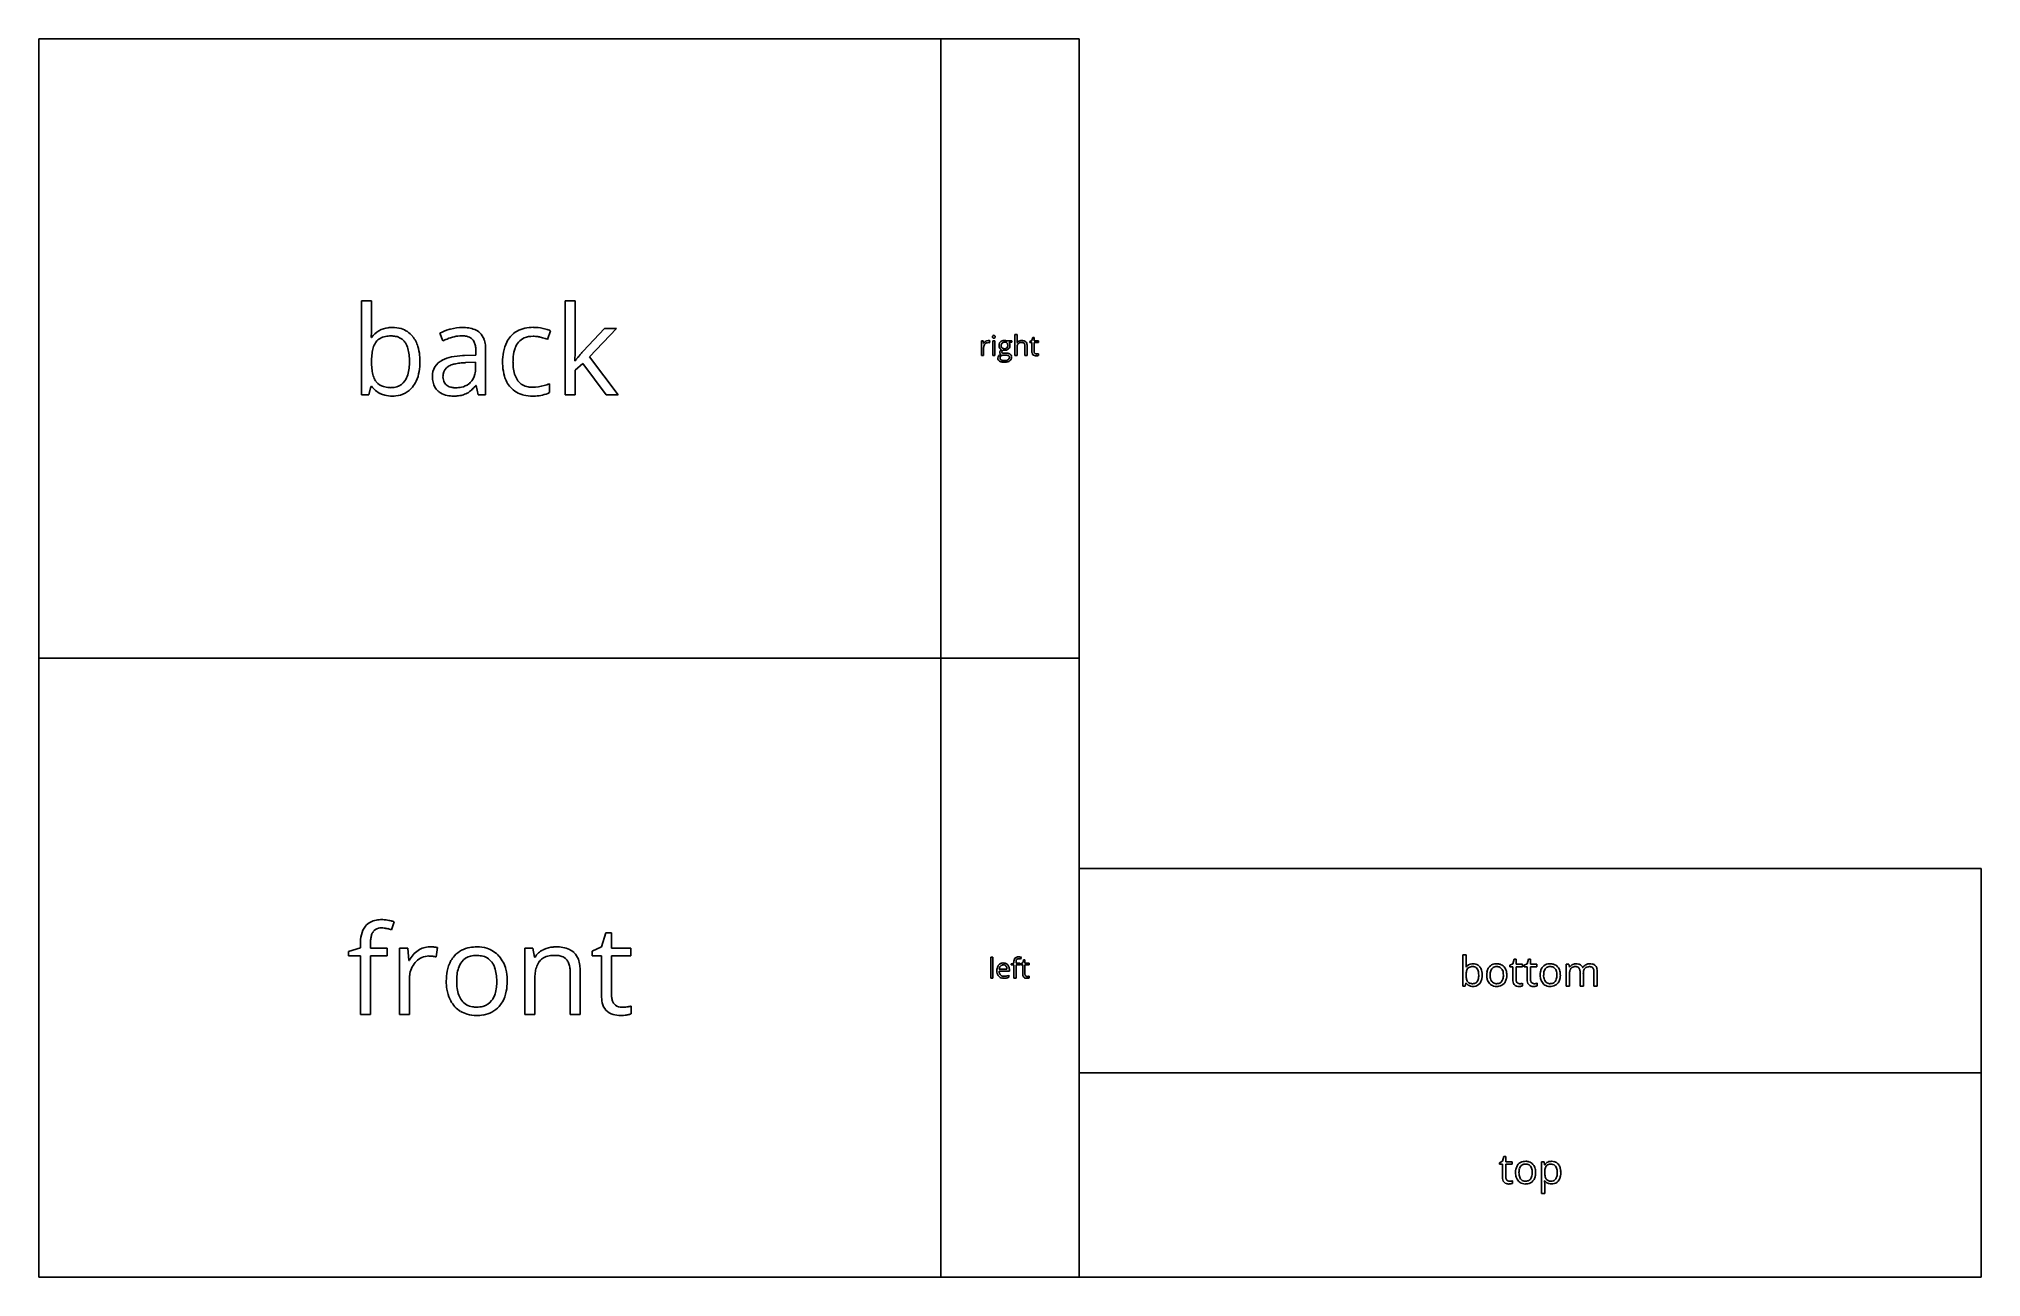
# Model space of a CAD drawing. Header units: millimetres. Extents: x 0 to 352, y 0 to 224.
import ezdxf

# ---------------------------------------------------------------- set-up
doc = ezdxf.new("R2010")
doc.units = ezdxf.units.MM

msp = doc.modelspace()

# ---------------------------------------------------------------- linework, layer by layer
at = {"layer": 'back_labelLayer'}
for p, q in [((58.44, 159.8), (58.44, 176.84)), ((58.44, 176.84), (60.26, 176.84)), ((60.26, 176.84), (60.26, 172.7)), ((95.34, 159.8), (95.34, 176.84)), ((95.34, 176.84), (97.13, 176.84)), ((97.13, 176.84), (97.13, 167.8)), ((60.17, 170.2), (60.26, 170.2)), ((73.19, 169.58), (72.63, 170.97)), ((92.66, 171.4), (92.1, 169.85)), ((98.57, 167.7), (102.44, 171.8)), ((104.6, 171.8), (99.74, 166.69)), ((102.44, 171.8), (104.6, 171.8)), ((77.1, 166.93), (79.14, 166.99)), ((79.09, 165.7), (77.28, 165.63)), ((79.09, 164.62), (79.09, 165.7)), ((79.14, 166.99), (79.14, 167.74)), ((80.91, 167.99), (80.91, 159.8)), ((97.04, 165.94), (97.13, 165.94)), ((98.5, 165.47), (97.13, 164.29)), ((102.74, 159.8), (98.5, 165.47)), ((99.74, 166.69), (104.94, 159.8)), ((92.49, 161.81), (92.49, 160.2)), ((97.13, 164.29), (97.13, 159.8)), ((59.74, 159.8), (58.44, 159.8)), ((60.13, 161.34), (59.74, 159.8)), ((60.26, 161.34), (60.13, 161.34)), ((79.2, 161.51), (79.12, 161.51)), ((79.57, 159.8), (79.2, 161.51)), ((80.91, 159.8), (79.57, 159.8)), ((97.13, 159.8), (95.34, 159.8)), ((104.94, 159.8), (102.74, 159.8))]:
    msp.add_line(p, q, dxfattribs=at)
for centre, radius, start, end in [((22.36, 172.67), 37.9, 358.1123, 0.0484), ((37.51, 172), 22.73, 355.4716, 355.6526), ((32.91, 172.31), 27.35, 355.7239, 358.1259), ((63.65, 167.84), 4.13, 95.1835, 145.1109), ((63.58, 167.55), 3.11, 143.3382, 161.256), ((63, 167.93), 2.42, 120.1403, 142.4249), ((63.35, 167.28), 3.16, 100.4469, 119.6701), ((63.72, 165.37), 5.11, 89.5731, 100.7324), ((64.01, 165.79), 6.21, 89.8743, 96.8145), ((63.79, 166.27), 4.2, 78.6781, 90.375), ((64.08, 166.44), 5.56, 74.2393, 90.5624), ((64.15, 167.79), 2.65, 35.5408, 79.8011), ((64.45, 167.79), 4.16, 38.5631, 74.067), ((63.85, 167.57), 3.02, 32.7036, 35.5241), ((63.04, 167.11), 3.95, 15.7779, 32.0151), ((63.5, 167.06), 5.36, 16.4709, 38.4075), ((76.61, 163.59), 8.38, 106.3569, 118.335), ((78.52, 158.63), 12.17, 112.2122, 115.9641), ((77.33, 161.65), 8.94, 103.6226, 112.432), ((76.97, 162.49), 9.54, 104.5162, 106.549), ((76.71, 163.58), 8.42, 90.0714, 104.6521), ((76.63, 164.58), 5.92, 90.4485, 103.7666), ((76.6, 166.01), 4.49, 83.6507, 90.1753), ((76.74, 164.32), 7.68, 81.568, 90.3249), ((76.79, 167.52), 2.97, 70.5716, 83.9929), ((77.18, 168.57), 1.85, 42.7296, 71.038), ((77.18, 167.21), 4.75, 68.2273, 81.7494), ((77.01, 168.48), 2.03, 20.4094, 41.4479), ((75.89, 168.05), 3.23, 7.8273, 20.6042), ((77.8, 168.75), 3.09, 47.8683, 68.2934), ((77.9, 168.95), 2.88, 19.2331, 46.6741), ((76.23, 168.33), 4.66, 6.3379, 19.6815), ((73.76, 168.02), 7.15, 359.8027, 6.6583), ((90.53, 166.43), 6.48, 153.0875, 170.1051), ((89.2, 167.07), 5.01, 138.655, 152.6854), ((88.96, 167.25), 4.71, 101.4913, 138.3134), ((89.15, 167.33), 3.05, 114.4266, 161.6633), ((89.44, 166.38), 4.03, 88.7194, 112.5668), ((89.52, 164.89), 7.14, 89.5892, 102.1788), ((89.53, 166.38), 4.03, 87.6749, 89.9749), ((89.57, 163.82), 8.2, 77.7702, 89.9475), ((89.47, 165.2), 5.21, 81.691, 87.5079), ((89.14, 162.93), 7.51, 77.2999, 81.7345), ((88.69, 160.82), 9.66, 74.7802, 77.4498), ((89.12, 162.34), 8.09, 68.3294, 74.8831), ((89.41, 162.96), 9.07, 74.6797, 77.9579), ((90.25, 166), 5.92, 70.0945, 74.7387), ((91.05, 168.19), 3.59, 63.5034, 70.1862), ((91.42, 168.97), 2.72, 62.9288, 63.1877), ((74.26, 165.82), 14.01, 177.6177, 180.0425), ((72.28, 165.76), 12.02, 179.7763, 185.7075), ((70.05, 166.04), 9.79, 171.0668, 177.8457), ((66, 166.69), 5.69, 160.8927, 171.2334), ((60.43, 166.34), 6.67, 6.1649, 16.0396), ((56.38, 165.88), 10.74, 359.7681, 6.3095), ((56.71, 165.79), 10.42, 353.4935, 0.2205), ((60.78, 166.2), 8.21, 5.1338, 16.7973), ((58.35, 165.75), 10.66, 350.6563, 0.338), ((57.34, 165.84), 11.67, 359.8779, 5.4094), ((74.43, 163.25), 3.15, 115.4905, 182.3568), ((76, 160.36), 6.43, 101.3568, 117.0799), ((76.29, 160.97), 4.54, 102.7996, 113.2433), ((77.27, 154.45), 12.48, 92.4696, 101.7065), ((77.11, 157.49), 8.1, 96.3546, 102.9953), ((77.71, 152.28), 13.35, 91.8565, 96.4478), ((77.63, 149.18), 17.76, 91.7165, 92.9096), ((73.92, 167.77), 5.22, 359.6933, 8.0036), ((94.02, 165.79), 10.03, 169.8978, 180.3689), ((94.98, 165.71), 10.99, 179.9389, 183.9815), ((95.92, 165.77), 10.05, 174.531, 180.1549), ((94.68, 165.7), 8.8, 179.7041, 188.0744), ((92, 166.21), 6.1, 160.1418, 175.1368), ((22.08, 171.16), 75.15, 356.0204, 356.0551), ((38.04, 170.08), 59.15, 356.0329, 356.6443), ((61.49, 168.71), 35.66, 356.6325, 357.491), ((75.6, 168.09), 21.54, 357.5041, 358.3308), ((85.02, 167.83), 12.11, 358.2739, 359.8928), ((105.92, 159.73), 10.76, 142.3234, 144.7075), ((111.65, 155.31), 18, 140.4331, 142.3366), ((119.11, 149.16), 27.67, 139.2799, 140.4703), ((127.75, 141.73), 39.06, 138.3417, 139.2878), ((67.54, 165.28), 7.26, 185.5925, 194.2051), ((64.5, 164.49), 4.12, 193.943, 208.0218), ((63.28, 163.86), 2.74, 208.5536, 217.5605), ((63.18, 163.82), 2.64, 218.1691, 253.8047), ((64.11, 163.75), 2.61, 286.0163, 326.8497), ((62.82, 164.61), 4.17, 326.7105, 343.6662), ((60.38, 165.36), 6.72, 343.4171, 353.6369), ((63.7, 164.41), 5.11, 321.3162, 335.5436), ((62.07, 165.12), 6.89, 335.8306, 350.8255), ((75.86, 163.08), 4.57, 179.5457, 192.6949), ((74.32, 162.7), 2.99, 192.0828, 227.4521), ((76.06, 163.11), 2.87, 171.2122, 180.2058), ((75.79, 163.07), 2.6, 179.5266, 192.7787), ((75.15, 163.29), 1.94, 120.9734, 172.418), ((74.91, 162.86), 1.69, 192.3265, 222.058), ((75.62, 162.58), 2.79, 113.5886, 121.6805), ((76.02, 164.2), 3.04, 306.9881, 313.856), ((76, 164.19), 3.04, 314.1892, 347.427), ((74.48, 164.58), 4.62, 346.9178, 0.2825), ((73.31, 164.62), 5.78, 359.8173, 359.9995), ((92.02, 165.45), 8.02, 183.5914, 196.354), ((89.38, 164.64), 5.26, 196.0167, 221.1349), ((91.51, 165.24), 5.6, 187.9315, 200.3885), ((89.79, 164.6), 3.77, 200.4183, 216.6393), ((89.07, 164.09), 2.89, 216.9695, 261.3103), ((88.91, 170.5), 9.4, 286.0461, 292.3654), ((63.53, 163.69), 4.03, 215.585, 245.8362), ((63.84, 164.4), 4.8, 245.9802, 255.5456), ((63.66, 165.33), 4.22, 253.1382, 266.8483), ((64, 165.09), 5.51, 255.7755, 270.3186), ((63.8, 166.95), 5.85, 266.3776, 270.0511), ((63.85, 164.73), 3.62, 269.3869, 285.8631), ((64.03, 165.75), 6.17, 269.9226, 275.5482), ((64.33, 163.9), 4.3, 274.064, 321.4081), ((74.4, 162.82), 3.13, 227.769, 237.805), ((74.67, 163.31), 3.69, 238.3273, 258.9184), ((74.85, 162.82), 1.62, 222.5805, 229.2547), ((75.07, 163.11), 1.98, 229.7837, 254.2724), ((75.06, 165.16), 5.58, 258.672, 270.4047), ((75.36, 164.09), 3, 253.9397, 266.4534), ((75.1, 167.76), 8.18, 269.9539, 273.1491), ((75.45, 165.17), 4.09, 266.0783, 270.0591), ((75.5, 166.09), 5.01, 269.5792, 282.0414), ((75.24, 165.76), 6.18, 272.9335, 281.4139), ((75.64, 163.82), 4.19, 281.298, 293.7314), ((75.86, 164.47), 3.35, 281.7121, 306.4594), ((75.94, 163.03), 3.35, 294.3933, 304.7371), ((75.05, 164.3), 4.9, 304.8485, 314.8531), ((73.2, 166.18), 7.54, 314.7445, 321.7072), ((88.85, 164.26), 4.61, 221.7976, 256.8021), ((89.4, 166.37), 6.79, 256.4244, 270.489), ((89.39, 165.57), 4.4, 260.1359, 270.2692), ((89.38, 168.78), 7.61, 270.2658, 286.2891), ((89.46, 169.55), 9.97, 269.9655, 272.8643), ((89.61, 167.21), 7.63, 272.598, 282.1878), ((90.14, 164.81), 5.17, 282.0344, 296.9455)]:
    msp.add_arc(centre, radius, start, end, dxfattribs=at)
at = {"layer": 'back_outsideCutPath'}
msp.add_line((0, 224.28), (188.38, 224.28), dxfattribs=at)
at = {"layer": 'bottom_labelLayer'}
for p, q in [((257.9, 52.73), (257.9, 58.35)), ((257.9, 58.35), (258.5, 58.35)), ((258.5, 58.35), (258.5, 56.98)), ((266.38, 56.51), (266.94, 56.76)), ((266.38, 56.22), (266.38, 56.51)), ((266.94, 56.76), (267.2, 57.6)), ((267.2, 57.6), (267.54, 57.6)), ((267.54, 57.6), (267.54, 56.69)), ((267.54, 56.69), (268.69, 56.69)), ((268.69, 56.69), (268.69, 56.22)), ((268.99, 56.51), (269.56, 56.76)), ((268.99, 56.22), (268.99, 56.51)), ((269.56, 56.76), (269.81, 57.6)), ((269.81, 57.6), (270.16, 57.6)), ((270.16, 57.6), (270.16, 56.69)), ((270.16, 56.69), (271.31, 56.69)), ((271.31, 56.69), (271.31, 56.22)), ((276.6, 52.73), (276.6, 56.69)), ((276.6, 56.69), (277.08, 56.69)), ((277.08, 56.69), (277.18, 56.14)), ((258.45, 53.23), (258.33, 52.73)), ((258.5, 53.23), (258.45, 53.23)), ((258.47, 56.16), (258.5, 56.16)), ((266.94, 56.22), (266.38, 56.22)), ((266.94, 53.86), (266.94, 56.22)), ((268.69, 56.22), (267.54, 56.22)), ((267.54, 56.22), (267.54, 53.89)), ((268.72, 53.22), (268.72, 52.76)), ((269.56, 56.22), (268.99, 56.22)), ((269.56, 53.86), (269.56, 56.22)), ((271.31, 56.22), (270.16, 56.22)), ((270.16, 56.22), (270.16, 53.89)), ((271.33, 53.22), (271.33, 52.76)), ((277.18, 56.14), (277.21, 56.14)), ((277.2, 54.8), (277.2, 52.73)), ((279.12, 52.73), (279.12, 55.3)), ((279.59, 56.09), (279.62, 56.09)), ((279.72, 54.94), (279.72, 52.73)), ((281.64, 52.73), (281.64, 55.3)), ((282.24, 55.31), (282.24, 52.73)), ((258.33, 52.73), (257.9, 52.73)), ((277.2, 52.73), (276.6, 52.73)), ((279.72, 52.73), (279.12, 52.73)), ((282.24, 52.73), (281.64, 52.73))]:
    msp.add_line(p, q, dxfattribs=at)
for centre, radius, start, end in [((249.47, 56.85), 9.02, 355.7239, 358.1259), ((245.99, 56.97), 12.51, 358.1123, 0.0485), ((259.62, 55.38), 1.36, 95.1835, 145.1109), ((259.74, 54.7), 2.05, 89.8743, 96.8145), ((259.76, 54.92), 1.83, 74.2394, 90.5624), ((259.88, 55.36), 1.37, 38.5631, 74.067), ((263.87, 55.16), 1.59, 99.1759, 137.9833), ((264.03, 54.43), 2.33, 89.7326, 100.076), ((264.06, 54.74), 2.02, 73.5223, 90.5692), ((264.18, 55.17), 1.57, 41.1446, 73.2134), ((273.57, 55.16), 1.59, 99.1759, 137.9833), ((273.72, 54.43), 2.33, 89.7326, 100.076), ((273.75, 54.74), 2.02, 73.5223, 90.5692), ((273.87, 55.17), 1.57, 41.1446, 73.2134), ((278.23, 55.55), 1.18, 117.1209, 149.5424), ((278.35, 55.33), 1.42, 93.8343, 117.5072), ((278.38, 55.04), 1.72, 89.9662, 94.283), ((278.4, 54.79), 1.96, 77.5572, 90.5513), ((278.58, 55.58), 1.16, 52.7027, 78.0054), ((278.65, 55.7), 1.02, 22.2098, 51.4971), ((280.71, 55.46), 1.25, 119.4042, 150.1829), ((280.85, 55.25), 1.5, 118.2584, 120.063), ((280.85, 55.24), 1.52, 95.8635, 117.9693), ((280.9, 54.86), 1.89, 89.9196, 96.2618), ((280.92, 54.67), 2.08, 79.9361, 90.3803), ((281.06, 55.43), 1.32, 62.9723, 80.1665), ((281.2, 55.72), 0.988, 44.229, 62.6229), ((281.16, 55.7), 1.03, 19.5612, 43.3161), ((251, 56.75), 7.49, 355.4718, 355.653), ((261.73, 54.78), 3.23, 171.0667, 177.8457), ((263.12, 54.71), 4.62, 177.6177, 180.0425), ((262.46, 54.69), 3.97, 179.7763, 185.7075), ((259.58, 54.01), 1.33, 215.585, 245.8362), ((260.9, 54.53), 2.39, 185.5925, 194.205), ((260.39, 55), 1.88, 160.8927, 171.2334), ((259.9, 54.27), 1.36, 193.943, 208.0219), ((259.59, 55.28), 1.03, 143.3382, 161.256), ((259.49, 54.07), 0.905, 208.5537, 217.5604), ((259.4, 55.41), 0.798, 120.1403, 142.4249), ((259.46, 54.05), 0.87, 218.169, 253.8047), ((259.52, 55.19), 1.04, 100.4469, 119.6701), ((259.68, 54.24), 1.58, 245.9802, 255.5455), ((259.62, 54.55), 1.39, 253.1382, 266.8483), ((259.64, 54.56), 1.69, 89.5731, 100.7324), ((259.67, 55.08), 1.93, 266.3775, 270.051), ((259.66, 54.86), 1.39, 78.6782, 90.375), ((259.68, 54.35), 1.2, 269.3869, 285.8631), ((259.78, 55.36), 0.875, 35.5408, 79.8011), ((259.84, 54.08), 1.42, 274.064, 321.4081), ((259.77, 54.03), 0.863, 286.0163, 326.8498), ((259.68, 55.29), 0.995, 32.7039, 35.5239), ((259.34, 54.31), 1.38, 326.7105, 343.6662), ((259.41, 55.14), 1.3, 15.778, 32.0151), ((258.54, 54.56), 2.22, 343.4172, 353.6369), ((258.55, 54.88), 2.2, 6.1648, 16.0397), ((257.22, 54.73), 3.54, 359.7681, 6.3096), ((257.33, 54.7), 3.44, 353.4935, 0.2205), ((259.57, 55.12), 1.77, 16.4709, 38.4075), ((259.63, 54.25), 1.69, 321.3162, 335.5436), ((259.09, 54.48), 2.27, 335.8306, 350.8255), ((258.67, 54.84), 2.71, 5.1339, 16.7973), ((257.87, 54.69), 3.52, 350.6563, 0.338), ((257.53, 54.72), 3.85, 359.8779, 5.4094), ((265.33, 54.73), 3.11, 169.2443, 180.3881), ((265.21, 54.7), 3, 179.7745, 189.0933), ((264.44, 54.57), 2.22, 188.9102, 205.3172), ((264.27, 54.94), 2.04, 150.7112, 169.4695), ((264.21, 54.47), 1.97, 205.6559, 208.4463), ((263.92, 54.29), 1.62, 207.7947, 238.6758), ((263.93, 55.11), 1.66, 138.176, 150.2287), ((266, 54.72), 3.17, 173.0086, 180.2464), ((265.87, 54.69), 3.04, 179.706, 187.916), ((264.86, 54.87), 2.01, 162.0653, 173.1675), ((264.76, 54.53), 1.91, 187.7639, 200.0977), ((264.12, 55.11), 1.24, 142.9026, 162.375), ((264.14, 54.31), 1.26, 200.0846, 216.9132), ((263.94, 54.33), 1.67, 238.8115, 253.2429), ((263.89, 55.28), 0.955, 103.4685, 142.3119), ((263.92, 54.15), 0.983, 217.3009, 261.7099), ((264.01, 54.82), 1.43, 89.4806, 103.8805), ((264.02, 54.64), 1.49, 260.5033, 270.2477), ((264.03, 54.74), 1.51, 79.3453, 90.3175), ((264.04, 54.55), 1.39, 269.4482, 284.7256), ((264.14, 55.25), 0.987, 37.9578, 80.4006), ((264.15, 54.14), 0.97, 284.5662, 322.6334), ((264.17, 54.27), 1.6, 278.8959, 317.9979), ((263.94, 55.11), 1.23, 20.0257, 37.4351), ((263.89, 54.33), 1.29, 323.0089, 342.639), ((263.33, 54.88), 1.89, 7.744, 20.069), ((263.16, 54.57), 2.06, 342.3616, 353.7538), ((262.24, 54.72), 2.99, 359.7076, 7.8973), ((262.07, 54.7), 3.16, 353.5363, 0.2014), ((263.95, 54.98), 1.87, 13.5014, 41.0703), ((264.12, 54.31), 1.67, 318.144, 329.7566), ((263.79, 54.48), 2.03, 330.2507, 349.4117), ((263.08, 54.75), 2.77, 1.1277, 13.88), ((262.75, 54.69), 3.1, 349.1762, 0.3862), ((262.33, 54.71), 3.52, 359.9918, 1.542), ((268.83, 53.84), 1.89, 179.3551, 192.8477), ((267.88, 53.59), 0.907, 190.3818, 253.8772), ((268.75, 53.88), 1.21, 179.6417, 189.7506), ((268.33, 53.8), 0.775, 189.5481, 205.7873), ((268.15, 53.72), 0.582, 206.1294, 221.4084), ((268.13, 53.71), 0.557, 221.5949, 262.3505), ((268.18, 53.95), 0.802, 261.3267, 270.1912), ((268.18, 55.12), 1.97, 269.8804, 278.3029), ((268.2, 54.96), 1.81, 278.4146, 279.0087), ((267.98, 56.38), 3.24, 278.959, 280.5104), ((268.19, 55.25), 2.09, 280.4845, 282.6271), ((268.38, 54.43), 1.25, 282.5877, 285.5794), ((268.47, 54.09), 0.902, 285.7249, 286.2566), ((271.44, 53.84), 1.89, 179.3551, 192.8477), ((270.5, 53.59), 0.907, 190.3818, 253.8772), ((271.36, 53.88), 1.21, 179.6417, 189.7506), ((270.94, 53.8), 0.775, 189.5481, 205.7873), ((270.76, 53.72), 0.582, 206.1294, 221.4084), ((270.74, 53.71), 0.557, 221.5949, 262.3505), ((270.79, 53.95), 0.802, 261.3267, 270.1912), ((270.8, 55.12), 1.97, 269.8804, 278.3029), ((270.82, 54.96), 1.81, 278.4146, 279.0087), ((270.59, 56.38), 3.24, 278.959, 280.5104), ((270.81, 55.25), 2.09, 280.4845, 282.6271), ((270.99, 54.43), 1.25, 282.5877, 285.5794), ((271.08, 54.09), 0.902, 285.7249, 286.2566), ((275.02, 54.73), 3.11, 169.2443, 180.3881), ((274.91, 54.7), 3, 179.7745, 189.0933), ((274.14, 54.57), 2.22, 188.9102, 205.3172), ((273.96, 54.94), 2.04, 150.7112, 169.4695), ((273.91, 54.47), 1.97, 205.6559, 208.4463), ((273.61, 54.29), 1.62, 207.7947, 238.6758), ((273.62, 55.11), 1.66, 138.176, 150.2287), ((275.7, 54.72), 3.17, 173.0086, 180.2464), ((275.56, 54.69), 3.04, 179.706, 187.916), ((274.55, 54.87), 2.01, 162.0653, 173.1675), ((274.45, 54.53), 1.91, 187.7639, 200.0977), ((273.82, 55.11), 1.24, 142.9026, 162.375), ((273.84, 54.31), 1.26, 200.0846, 216.9132), ((273.63, 54.33), 1.67, 238.8115, 253.2429), ((273.58, 55.28), 0.955, 103.4685, 142.3119), ((273.61, 54.15), 0.983, 217.3009, 261.7099), ((273.7, 54.82), 1.43, 89.4806, 103.8805), ((273.72, 54.64), 1.49, 260.5033, 270.2477), ((273.72, 54.74), 1.51, 79.3453, 90.3175), ((273.74, 54.55), 1.39, 269.4482, 284.7256), ((273.84, 55.25), 0.987, 37.9578, 80.4006), ((273.85, 54.14), 0.97, 284.5662, 322.6334), ((273.87, 54.27), 1.6, 278.8959, 317.9979), ((273.64, 55.11), 1.23, 20.0257, 37.4351), ((273.59, 54.33), 1.29, 323.0089, 342.639), ((273.03, 54.88), 1.89, 7.744, 20.069), ((272.85, 54.57), 2.06, 342.3616, 353.7538), ((271.93, 54.72), 2.99, 359.7076, 7.8973), ((271.76, 54.7), 3.16, 353.5363, 0.2014), ((273.65, 54.98), 1.87, 13.5014, 41.0703), ((273.81, 54.31), 1.67, 318.144, 329.7566), ((273.49, 54.48), 2.03, 330.2507, 349.4117), ((272.77, 54.75), 2.77, 1.1277, 13.88), ((272.45, 54.69), 3.1, 349.1762, 0.3862), ((272.02, 54.71), 3.52, 359.9918, 1.542), ((280.21, 54.86), 3.01, 171.3042, 178.3502), ((281.37, 54.8), 4.18, 178.0976, 180.0252), ((279, 55.05), 1.78, 161.0234, 171.4469), ((278.26, 55.31), 1.01, 143.077, 161.3914), ((278.08, 55.43), 0.786, 123.7021, 142.3022), ((278.16, 55.29), 0.942, 101.1546, 123.0656), ((278.27, 54.76), 1.49, 89.5574, 101.4832), ((278.28, 54.84), 1.4, 85.5239, 90.0794), ((278.32, 55.25), 0.995, 72.3601, 85.9562), ((278.44, 55.6), 0.629, 41.061, 72.8994), ((278.36, 55.55), 0.725, 20.7071, 40.0218), ((278, 55.41), 1.11, 7.9865, 20.7949), ((277.35, 55.31), 1.77, 359.6948, 8.1472), ((282.35, 54.95), 2.64, 172.3776, 180.1829), ((283.1, 54.94), 3.38, 179.8957, 180.0001), ((281.35, 55.09), 1.63, 160.8732, 172.5273), ((280.75, 55.3), 0.991, 140.9765, 161.17), ((280.6, 55.42), 0.794, 122.3597, 140.2884), ((280.68, 55.26), 0.975, 101.0032, 121.784), ((280.8, 54.7), 1.54, 89.5621, 101.2962), ((280.81, 54.86), 1.39, 85.8144, 90.0684), ((280.85, 55.25), 0.995, 72.6395, 86.2569), ((280.96, 55.6), 0.631, 41.0408, 73.1793), ((280.89, 55.55), 0.725, 20.7071, 40.0218), ((280.53, 55.41), 1.11, 7.9865, 20.7949), ((279.87, 55.31), 1.77, 359.6948, 8.1472), ((280.53, 55.47), 1.7, 7.5041, 19.9646), ((279.49, 55.32), 2.75, 359.7107, 7.6907), ((259.73, 54.47), 1.82, 255.7756, 270.3185), ((259.74, 54.69), 2.03, 269.9226, 275.5482), ((264, 54.58), 1.93, 253.5437, 270.4182), ((264.02, 54.98), 2.33, 269.7503, 279.8033), ((268.07, 54.22), 1.57, 253.7848, 270.8853), ((268.09, 54.19), 1.54, 270.0026, 270.7609), ((268.08, 54.52), 1.87, 270.8933, 275.5484), ((268.02, 55.25), 2.6, 275.5261, 279.294), ((268.08, 54.9), 2.25, 279.1869, 280.1137), ((268.18, 54.35), 1.69, 280.0069, 283.3736), ((268.33, 53.73), 1.04, 283.3071, 288.1197), ((268.47, 53.29), 0.59, 287.9888, 295.3048), ((270.68, 54.22), 1.57, 253.7848, 270.8853), ((270.71, 54.19), 1.54, 270.0026, 270.7609), ((270.7, 54.52), 1.87, 270.8933, 275.5484), ((270.63, 55.25), 2.6, 275.5261, 279.294), ((270.69, 54.9), 2.25, 279.1869, 280.1137), ((270.79, 54.35), 1.69, 280.0069, 283.3736), ((270.94, 53.73), 1.04, 283.3071, 288.1197), ((271.08, 53.29), 0.59, 287.9888, 295.3048), ((273.69, 54.58), 1.93, 253.5437, 270.4182), ((273.72, 54.98), 2.33, 269.7503, 279.8033)]:
    msp.add_arc(centre, radius, start, end, dxfattribs=at)
at = {"layer": 'bottom_outsideCutPath'}
msp.add_line((351.76, 74), (188.38, 74), dxfattribs=at)
at = {"layer": 'front_labelLayer'}
for p, q in [((64.34, 64.38), (63.87, 62.92)), ((58.24, 59.67), (58.24, 60.34)), ((60.06, 60.38), (60.06, 59.6)), ((100.18, 59.07), (101.9, 59.82)), ((101.9, 59.82), (102.67, 62.38)), ((102.67, 62.38), (103.72, 62.38)), ((103.72, 62.38), (103.72, 59.6)), ((56.09, 59.01), (58.24, 59.67)), ((56.09, 58.19), (56.09, 59.01)), ((58.24, 58.19), (56.09, 58.19)), ((58.24, 47.6), (58.24, 58.19)), ((60.06, 59.6), (63.11, 59.6)), ((63.11, 58.19), (60.06, 58.19)), ((60.06, 58.19), (60.06, 47.6)), ((63.11, 59.6), (63.11, 58.19)), ((65.3, 47.6), (65.3, 59.6)), ((65.3, 59.6), (66.8, 59.6)), ((66.8, 59.6), (67.01, 57.38)), ((67.01, 57.38), (67.1, 57.38)), ((72.21, 59.69), (71.96, 58)), ((88, 47.6), (88, 59.6)), ((88, 59.6), (89.48, 59.6)), ((89.48, 59.6), (89.78, 57.96)), ((89.78, 57.96), (89.87, 57.96)), ((100.18, 58.19), (100.18, 59.07)), ((101.9, 58.19), (100.18, 58.19)), ((101.9, 51.05), (101.9, 58.19)), ((103.72, 59.6), (107.2, 59.6)), ((107.2, 58.19), (103.72, 58.19)), ((103.72, 58.19), (103.72, 51.13)), ((107.2, 59.6), (107.2, 58.19)), ((67.12, 54.04), (67.12, 47.6)), ((89.82, 53.9), (89.82, 47.6)), ((96.22, 47.6), (96.22, 55.36)), ((98.03, 55.43), (98.03, 47.6)), ((60.06, 47.6), (58.24, 47.6)), ((67.12, 47.6), (65.3, 47.6)), ((89.82, 47.6), (88, 47.6)), ((98.03, 47.6), (96.22, 47.6)), ((107.29, 49.1), (107.29, 47.71))]:
    msp.add_line(p, q, dxfattribs=at)
for centre, radius, start, end in [((62.14, 61.23), 3.81, 141.7434, 168.2322), ((61.58, 61.52), 3.19, 98.2551, 139.6203), ((62.07, 59.23), 5.53, 89.6697, 99.9314), ((62.07, 58.91), 5.85, 81.5641, 89.7018), ((61.66, 56.03), 8.75, 75.974, 81.6565), ((60.96, 53.11), 11.77, 73.2964, 76.0946), ((65.61, 60.42), 7.37, 167.5776, 180.6587), ((66.29, 60.48), 6.23, 171.6528, 178.4384), ((68.64, 60.38), 8.58, 178.1973, 180.0232), ((63.8, 60.86), 3.71, 161.8438, 171.7847), ((62.27, 61.37), 2.1, 145.0689, 162.1802), ((61.83, 61.66), 1.57, 102.7677, 144.338), ((62.05, 60.81), 2.45, 89.4859, 103.4197), ((62.06, 59.35), 3.91, 83.0761, 89.7927), ((61.82, 57.43), 5.84, 76.5184, 83.0217), ((61.13, 54.53), 8.83, 71.9613, 76.5918), ((70.76, 56.2), 3.62, 89.6797, 124.4406), ((70.8, 51.48), 8.35, 84.9923, 90.1281), ((79.3, 52.76), 7.06, 89.7326, 100.076), ((79.39, 53.71), 6.11, 73.5223, 90.5692), ((93.55, 54.89), 4.92, 94.3227, 115.5454), ((93.67, 53.87), 5.95, 89.9579, 94.7109), ((93.72, 52.64), 7.18, 80.5585, 90.3538), ((72.45, 54.37), 6.14, 139.4139, 150.6033), ((71.29, 54.26), 4.15, 138.9576, 174.5422), ((71.35, 55.31), 4.69, 124.2321, 139.4161), ((71.4, 54.15), 4.31, 135.6209, 138.8377), ((70.63, 55.02), 3.15, 89.6335, 137.0881), ((70.64, 53.9), 4.26, 87.3437, 89.966), ((70.57, 52.59), 5.58, 81.5884, 87.1917), ((70.22, 50.18), 8.01, 77.4454, 81.636), ((71, 53.72), 6.09, 78.4892, 85.0266), ((80.02, 54.31), 6.17, 150.7111, 169.4695), ((79, 54.83), 5.02, 138.176, 150.2287), ((78.83, 54.97), 4.81, 99.1759, 137.9833), ((79.58, 54.84), 3.76, 142.9026, 162.375), ((78.87, 55.34), 2.9, 103.4685, 142.3119), ((79.24, 53.95), 4.33, 89.4806, 103.8805), ((79.3, 53.69), 4.58, 79.3454, 90.3175), ((79.65, 55.25), 2.99, 37.9578, 80.4006), ((79.75, 55.01), 4.76, 41.1446, 73.2134), ((79.04, 54.81), 3.74, 20.0257, 37.4351), ((79.07, 54.43), 5.66, 13.5014, 41.0703), ((92.97, 55.99), 3.68, 116.9443, 147.6526), ((95.04, 54.58), 5.17, 159.9534, 171.3801), ((92.98, 55.35), 2.97, 140.1519, 160.3146), ((92.64, 55.58), 2.56, 118.5439, 139.1927), ((93.36, 55.35), 4.43, 115.8071, 117.6068), ((93.03, 54.82), 3.43, 100.1176, 118.1603), ((93.42, 52.78), 5.5, 89.5933, 100.3718), ((93.47, 53.46), 4.82, 84.0198, 90.1511), ((93.65, 55.01), 3.26, 71.0828, 84.3691), ((94.06, 56.15), 2.05, 43.3791, 71.5386), ((94.17, 55.24), 4.54, 65.1094, 80.7638), ((93.95, 56.1), 2.16, 22.7024, 42.342), ((92.98, 55.7), 3.21, 8.4931, 22.658), ((94.69, 56.4), 3.27, 46.5584, 64.8782), ((94.74, 56.52), 3.15, 19.3849, 45.5997), ((92.91, 55.84), 5.1, 6.9634, 19.8363), ((90.1, 55.46), 7.93, 359.7632, 7.2116), ((72.64, 54.05), 5.52, 173.6908, 180.0883), ((83.23, 53.68), 9.44, 169.2443, 180.3881), ((82.88, 53.58), 9.09, 179.7745, 189.0933), ((85.28, 53.65), 9.61, 173.0086, 180.2464), ((84.88, 53.56), 9.21, 179.706, 187.9161), ((81.81, 54.1), 6.11, 162.0653, 173.1675), ((77.18, 54.13), 5.71, 7.744, 20.069), ((73.86, 53.66), 9.07, 359.7076, 7.8973), ((73.36, 53.58), 9.58, 353.5363, 0.2014), ((76.42, 53.74), 8.39, 1.1277, 13.88), ((75.43, 53.55), 9.39, 349.1762, 0.3863), ((74.15, 53.61), 10.67, 359.9919, 1.542), ((101.47, 53.9), 11.65, 178.081, 180.0236), ((98.41, 54.04), 8.59, 171.1766, 178.3218), ((91.08, 55.39), 5.14, 359.6714, 8.6877), ((80.55, 53.18), 6.73, 188.9102, 205.3171), ((79.85, 52.89), 5.98, 205.6561, 208.4461), ((78.95, 52.34), 4.92, 207.7947, 238.6758), ((81.5, 53.08), 5.79, 187.7639, 200.0977), ((79.64, 52.4), 3.81, 200.0846, 216.9131), ((78.96, 51.91), 2.98, 217.301, 261.7099), ((79.67, 51.89), 2.94, 284.5662, 322.6334), ((78.89, 52.45), 3.9, 323.0089, 342.639), ((76.66, 53.18), 6.25, 342.3616, 353.7538), ((79.56, 52.41), 5.07, 318.144, 329.7566), ((78.59, 52.92), 6.17, 330.2507, 349.4117), ((107.61, 50.98), 5.71, 179.3551, 192.8478), ((104.75, 50.21), 2.75, 190.3818, 253.8772), ((107.38, 51.1), 3.66, 179.6417, 189.7506), ((106.09, 50.87), 2.35, 189.5479, 205.7874), ((105.56, 50.63), 1.76, 206.1294, 221.4084), ((105.5, 50.58), 1.69, 221.5949, 262.3505), ((79.02, 52.47), 5.06, 238.8116, 253.2428), ((79.21, 53.22), 5.84, 253.5437, 270.4183), ((79.28, 53.42), 4.51, 260.5033, 270.2477), ((79.28, 54.44), 7.06, 269.7503, 279.8033), ((79.34, 53.13), 4.22, 269.4482, 284.7256), ((79.74, 52.27), 4.85, 278.8959, 317.9979), ((105.31, 52.13), 4.75, 253.7848, 270.8853), ((105.64, 51.31), 2.43, 261.3266, 270.1913), ((105.38, 52.04), 4.66, 270.0031, 270.7604), ((105.36, 53.05), 5.67, 270.8932, 275.5484), ((105.66, 54.85), 5.97, 269.8804, 278.3028), ((105.15, 55.25), 7.88, 275.526, 279.2939), ((105.33, 54.19), 6.8, 279.1864, 280.1142), ((105.71, 54.39), 5.5, 278.4156, 279.0081), ((105.64, 52.53), 5.12, 280.007, 283.3735), ((105.05, 58.67), 9.83, 278.9589, 280.5104), ((106.09, 50.63), 3.16, 283.3069, 288.1198), ((105.68, 55.24), 6.35, 280.4848, 282.6268), ((106.24, 52.75), 3.8, 282.5877, 285.5795), ((106.52, 49.33), 1.79, 287.9888, 295.3048), ((106.53, 51.72), 2.73, 285.7236, 286.2569)]:
    msp.add_arc(centre, radius, start, end, dxfattribs=at)
at = {"layer": 'front_outsideCutPath'}
for p, q in [((0, 0), (0, 224.28)), ((163.38, 0), (163.38, 224.28)), ((0, 112.14), (188.38, 112.14)), ((0, 0), (351.76, 0))]:
    msp.add_line(p, q, dxfattribs=at)
at = {"layer": 'left_labelLayer'}
for p, q in [((172.38, 54.18), (172.38, 57.98)), ((172.38, 57.98), (172.79, 57.98)), ((172.79, 57.98), (172.79, 54.18)), ((176.09, 56.73), (176.57, 56.87)), ((176.09, 56.54), (176.09, 56.73)), ((176.57, 56.54), (176.09, 56.54)), ((176.57, 56.87), (176.57, 57.02)), ((176.57, 54.18), (176.57, 56.54)), ((176.98, 57.03), (176.98, 56.86)), ((176.98, 56.86), (177.66, 56.86)), ((177.66, 56.54), (176.98, 56.54)), ((176.98, 56.54), (176.98, 54.18)), ((177.66, 56.86), (177.66, 56.54)), ((177.79, 56.74), (178.18, 56.91)), ((177.79, 56.54), (177.79, 56.74)), ((178.18, 56.54), (177.79, 56.54)), ((177.93, 57.92), (177.83, 57.6)), ((178.18, 56.91), (178.35, 57.48)), ((178.18, 54.95), (178.18, 56.54)), ((178.35, 57.48), (178.58, 57.48)), ((178.58, 57.48), (178.58, 56.86)), ((178.58, 56.86), (179.36, 56.86)), ((179.36, 56.54), (178.58, 56.54)), ((178.58, 56.54), (178.58, 54.97)), ((179.36, 56.86), (179.36, 56.54)), ((172.79, 54.18), (172.38, 54.18)), ((175.76, 55.45), (173.92, 55.45)), ((173.93, 55.78), (175.33, 55.78)), ((175.65, 54.67), (175.65, 54.31)), ((175.76, 55.7), (175.76, 55.45)), ((176.98, 54.18), (176.57, 54.18)), ((179.38, 54.52), (179.38, 54.21))]:
    msp.add_line(p, q, dxfattribs=at)
for centre, radius, start, end in [((174.93, 55.65), 1.42, 149.4071, 169.1854), ((174.74, 55.76), 1.2, 140.1056, 148.9067), ((174.62, 55.87), 1.04, 92.4763, 140.5386), ((174.75, 55.82), 0.801, 138.0995, 160.5867), ((174.61, 55.94), 0.617, 106.4658, 137.9176), ((174.66, 55.77), 0.799, 89.4422, 106.2089), ((174.67, 55.47), 1.43, 89.9637, 93.9177), ((174.68, 55.67), 1.23, 74.2126, 90.545), ((174.67, 55.73), 0.833, 79.6468, 90.2911), ((174.73, 56.01), 0.555, 40.0823, 80.6243), ((174.76, 55.96), 0.939, 41.2065, 74.0233), ((174.67, 55.96), 0.627, 23.4821, 39.7072), ((174.62, 55.83), 1.13, 11.5994, 41.1496), ((178.21, 57.04), 1.64, 167.5776, 180.6586), ((177.44, 57.22), 0.85, 141.7433, 168.2322), ((177.32, 57.29), 0.711, 98.2551, 139.6203), ((178.37, 57.05), 1.39, 171.6527, 178.4384), ((178.89, 57.03), 1.91, 178.1972, 180.023), ((177.81, 57.14), 0.828, 161.8438, 171.7847), ((177.47, 57.25), 0.469, 145.0689, 162.1801), ((177.37, 57.32), 0.351, 102.7677, 144.3381), ((177.43, 56.78), 1.23, 89.6697, 99.9314), ((177.42, 57.13), 0.547, 89.4858, 103.4197), ((177.43, 56.7), 1.31, 81.5641, 89.7017), ((177.42, 56.8), 0.872, 83.076, 89.7928), ((177.37, 56.37), 1.3, 76.5183, 83.0217), ((177.34, 56.06), 1.95, 75.9741, 81.6565), ((177.22, 55.73), 1.97, 71.9614, 76.5917), ((177.18, 55.41), 2.62, 73.2963, 76.0947), ((175.63, 55.51), 2.13, 168.9539, 180.3843), ((175.81, 55.5), 2.31, 179.9886, 181.7991), ((175.29, 55.47), 1.79, 181.3574, 194.492), ((174.71, 55.31), 1.19, 194.0877, 223.0538), ((174.65, 55.26), 1.12, 223.5466, 256.1957), ((175.54, 55.48), 1.63, 181.1448, 190.8007), ((175.45, 55.64), 1.53, 172.1544, 174.7614), ((175.1, 55.69), 1.18, 160.3354, 172.5315), ((174.97, 55.37), 1.04, 190.6006, 206.0275), ((174.72, 55.25), 0.761, 206.295, 222.5558), ((174.69, 55.23), 0.736, 223.0645, 258.1401), ((174.76, 55.71), 1.57, 256.0088, 270.4848), ((174.78, 55.6), 1.12, 257.5312, 270.4319), ((174.78, 57.43), 3.3, 269.9668, 271.9932), ((174.78, 56.63), 2.14, 270.1984, 292.209), ((174.81, 56.64), 2.51, 271.9121, 275.9727), ((174.9, 55.84), 1.7, 275.9054, 281.6604), ((174.85, 55.99), 1.86, 281.9937, 287.8851), ((174.44, 55.86), 0.881, 8.7342, 23.2772), ((173.95, 55.78), 1.38, 359.6746, 8.9225), ((174.68, 56.54), 2.43, 287.9022, 293.4862), ((174.68, 56.92), 2.45, 291.8254, 293.1613), ((174.11, 55.71), 1.65, 359.6148, 12.0337), ((179.45, 54.94), 1.27, 179.3551, 192.8477), ((178.81, 54.76), 0.613, 190.3818, 253.8772), ((179.4, 54.96), 0.816, 179.6416, 189.7507), ((179.11, 54.91), 0.523, 189.548, 205.7873), ((178.99, 54.86), 0.393, 206.1294, 221.4083), ((178.94, 55.19), 1.06, 253.7848, 270.8853), ((178.98, 54.85), 0.376, 221.595, 262.3505), ((179.01, 55.01), 0.542, 261.3266, 270.1912), ((178.95, 55.17), 1.04, 270.0023, 270.7604), ((178.95, 55.4), 1.26, 270.8933, 275.5483), ((179.01, 55.8), 1.33, 269.8803, 278.3028), ((178.9, 55.89), 1.76, 275.5259, 279.294), ((178.94, 55.65), 1.51, 279.1863, 280.1149), ((179.03, 55.69), 1.23, 278.416, 279.0089), ((179.01, 55.28), 1.14, 280.0071, 283.3733), ((178.88, 56.65), 2.19, 278.9592, 280.5106), ((179.11, 54.86), 0.705, 283.3069, 288.12), ((179.02, 55.89), 1.42, 280.4852, 282.6264), ((179.14, 55.33), 0.847, 282.5875, 285.5796), ((179.21, 54.57), 0.399, 287.9888, 295.3049), ((179.21, 55.1), 0.61, 285.7254, 286.2567)]:
    msp.add_arc(centre, radius, start, end, dxfattribs=at)
at = {"layer": 'left_outsideCutPath'}
msp.add_line((188.38, 0), (188.38, 224.28), dxfattribs=at)
at = {"layer": 'right_labelLayer'}
for p, q in [((170.71, 166.91), (170.71, 169.59)), ((170.71, 169.59), (171.04, 169.59)), ((171.04, 169.59), (171.09, 169.09)), ((171.09, 169.09), (171.11, 169.09)), ((172.25, 169.61), (172.19, 169.23)), ((172.75, 166.91), (172.75, 169.59)), ((172.75, 169.59), (173.15, 169.59)), ((173.15, 169.59), (173.15, 166.91)), ((175.28, 169.59), (176.2, 169.59)), ((176.2, 169.33), (175.71, 169.27)), ((176.2, 169.59), (176.2, 169.33)), ((176.75, 166.91), (176.75, 170.71)), ((176.75, 170.71), (177.16, 170.71)), ((177.14, 169.22), (177.16, 169.22)), ((177.16, 170.71), (177.16, 169.56)), ((179.47, 169.47), (179.85, 169.64)), ((179.47, 169.27), (179.47, 169.47)), ((179.85, 169.27), (179.47, 169.27)), ((179.85, 169.64), (180.02, 170.21)), ((179.85, 167.68), (179.85, 169.27)), ((180.02, 170.21), (180.26, 170.21)), ((180.26, 170.21), (180.26, 169.59)), ((180.26, 169.59), (181.03, 169.59)), ((181.03, 169.27), (180.26, 169.27)), ((180.26, 169.27), (180.26, 167.7)), ((181.03, 169.59), (181.03, 169.27)), ((171.11, 166.91), (170.71, 166.91)), ((171.11, 168.35), (171.11, 166.91)), ((173.15, 166.91), (172.75, 166.91)), ((175.14, 166.97), (174.65, 166.97)), ((174.79, 167.34), (175.27, 167.34)), ((177.16, 166.91), (176.75, 166.91)), ((177.16, 168.31), (177.16, 166.91)), ((178.58, 166.91), (178.58, 168.64)), ((178.99, 166.91), (178.58, 166.91)), ((178.99, 168.66), (178.99, 166.91)), ((181.05, 167.25), (181.05, 166.94))]:
    msp.add_line(p, q, dxfattribs=at)
for centre, radius, start, end in [((172.3, 168.42), 1.37, 139.414, 150.6032), ((172.04, 168.4), 0.925, 138.9576, 174.5422), ((172.06, 168.63), 1.05, 124.2321, 139.4161), ((172.07, 168.37), 0.961, 135.6207, 138.8379), ((171.89, 168.56), 0.702, 89.6335, 137.0881), ((171.92, 168.83), 0.808, 89.6797, 124.4406), ((171.9, 168.32), 0.951, 87.3435, 89.9657), ((171.93, 167.78), 1.86, 84.9923, 90.1282), ((171.88, 168.02), 1.24, 81.5884, 87.1917), ((171.8, 167.49), 1.79, 77.4453, 81.636), ((171.98, 168.28), 1.36, 78.4892, 85.0265), ((173.16, 170.31), 0.449, 170.8451, 180.3545), ((173.19, 170.31), 0.478, 179.8803, 185.3685), ((173, 170.34), 0.279, 155.9678, 171.0518), ((173.05, 170.3), 0.33, 184.9928, 198.2038), ((172.93, 170.26), 0.209, 197.7936, 224.894), ((172.91, 170.38), 0.19, 133.7878, 155.9171), ((172.94, 170.35), 0.234, 92.6446, 133.4711), ((172.94, 170.27), 0.227, 225.1301, 249.9002), ((172.95, 170.3), 0.257, 250.4999, 270.598), ((172.95, 170.27), 0.309, 89.9687, 93.765), ((172.96, 170.34), 0.239, 46.3708, 90.888), ((172.96, 170.28), 0.236, 269.1788, 314.2808), ((172.98, 170.37), 0.205, 17.7252, 46.4473), ((172.99, 170.25), 0.198, 313.6155, 332.2677), ((172.93, 170.28), 0.264, 332.6321, 350.0705), ((172.87, 170.33), 0.322, 4.9429, 18.19), ((172.73, 170.31), 0.464, 359.8845, 5.3183), ((172.77, 170.31), 0.419, 349.8344, 0.3891), ((175.06, 168.73), 1.17, 166.8196, 180.484), ((174.67, 168.83), 0.77, 132.3288, 167.3341), ((174.72, 168.75), 0.861, 106.2189, 131.5378), ((175.05, 168.76), 0.757, 162.5911, 175.7344), ((174.79, 168.85), 0.486, 135.5839, 163.0016), ((174.77, 168.86), 0.466, 122.5212, 134.9964), ((174.85, 168.33), 1.31, 93.633, 106.5409), ((174.82, 168.78), 0.554, 101.062, 121.9738), ((174.88, 168.49), 0.85, 89.5859, 101.3334), ((174.9, 167.85), 1.79, 89.938, 94.0267), ((174.89, 168.46), 0.881, 76.1095, 90.7029), ((174.9, 168.08), 1.55, 82.5852, 90.185), ((174.95, 168.45), 1.18, 74.0089, 82.5694), ((175.01, 168.87), 0.46, 13.9535, 77.6674), ((174.61, 168.75), 0.871, 359.1806, 15.0431), ((175.19, 168.86), 0.659, 29.4586, 38.3575), ((174.92, 168.71), 0.969, 23.1844, 29.5422), ((174.67, 168.6), 1.25, 21.2504, 23.349), ((175.1, 168.77), 0.78, 6.8505, 20.9872), ((174.88, 168.74), 1, 359.871, 7.0432), ((175.57, 169.44), 1.59, 351.9711, 354.9619), ((174.75, 169.51), 2.41, 354.983, 357.8943), ((173.51, 169.56), 3.65, 357.8675, 0.0683), ((177.85, 168.79), 0.81, 119.8316, 147.9726), ((178.34, 168.46), 1.17, 160.1567, 171.5313), ((177.87, 168.63), 0.674, 140.6208, 160.505), ((177.78, 168.69), 0.567, 118.4551, 139.6707), ((177.95, 168.64), 0.989, 116.6657, 120.4185), ((177.97, 168.59), 1.04, 96.6652, 116.3783), ((177.87, 168.52), 0.762, 100.1068, 118.0847), ((177.96, 168.07), 1.23, 89.5919, 100.3596), ((178.01, 168.32), 1.32, 89.8927, 96.9959), ((177.97, 168.22), 1.07, 84.0198, 90.1511), ((178.02, 167.99), 1.64, 80.6863, 90.3537), ((178.01, 168.56), 0.726, 71.0828, 84.3691), ((178.1, 168.82), 0.457, 43.3791, 71.5386), ((178.12, 168.59), 1.03, 65.6023, 80.8844), ((178.08, 168.81), 0.482, 22.7024, 42.3421), ((177.86, 168.72), 0.716, 8.4931, 22.658), ((178.24, 168.87), 0.73, 46.7401, 65.4131), ((178.25, 168.89), 0.706, 19.2205, 45.766), ((177.84, 168.74), 1.14, 6.4733, 19.6468), ((177.24, 168.66), 1.75, 359.7945, 6.7744), ((172.34, 168.35), 1.23, 173.6908, 180.0884), ((174.3, 166.47), 0.62, 138.3916, 181.0052), ((174.53, 166.46), 0.856, 179.9784, 183.0223), ((174.34, 166.44), 0.657, 182.208, 207.7462), ((174.32, 166.44), 0.646, 208.9036, 236.4232), ((174.36, 166.41), 0.708, 113.8121, 138.3497), ((174.91, 168.72), 1.02, 179.9759, 183.6206), ((174.73, 168.7), 0.838, 183.0161, 212.3123), ((174.49, 166.69), 0.942, 235.9667, 251.223), ((174.76, 168.72), 0.881, 212.4713, 215.8876), ((174.5, 167.5), 0.463, 161.7225, 180.4844), ((174.5, 167.49), 0.465, 179.9832, 182.9375), ((174.41, 167.48), 0.376, 182.1768, 215.3415), ((174.63, 168.62), 0.71, 215.1641, 247.4748), ((174.45, 167.51), 0.411, 144.4963, 161.3351), ((174.72, 166.47), 0.648, 168.258, 180.382), ((174.48, 166.46), 0.407, 179.2208, 200.9356), ((174.49, 166.14), 1, 102.2871, 114.1173), ((174.5, 166.52), 0.427, 130.7945, 169.0413), ((174.51, 167.56), 0.5, 215.4658, 217.1747), ((174.43, 166.45), 0.358, 202.0287, 236.1458), ((174.58, 167.41), 0.58, 132.7259, 144.148), ((174.45, 167.5), 0.421, 216.5861, 245.4969), ((174.8, 167.18), 0.899, 125.2213, 132.8655), ((174.65, 167.16), 1.44, 251.2102, 262.7064), ((174.53, 166.48), 0.475, 117.2303, 130.5024), ((174.5, 166.54), 0.476, 235.0633, 238.5041), ((174.59, 166.69), 0.649, 239.1067, 254.4863), ((175.02, 166.87), 1.27, 121.2353, 125.3795), ((175.36, 168.73), 1.07, 175.3394, 180.0864), ((175.08, 168.72), 0.791, 179.5617, 191.653), ((174.81, 168.66), 0.51, 191.3556, 213.366), ((174.59, 166.36), 0.608, 99.8103, 116.823), ((174.74, 168.63), 0.434, 213.9574, 227.7972), ((174.7, 167.55), 0.305, 147.537, 180.2592), ((174.6, 167.55), 0.21, 179.2918, 198.3578), ((174.57, 167.54), 0.169, 199.2293, 239.569), ((174.7, 167.08), 1.05, 254.2325, 263.4938), ((174.8, 167.49), 0.425, 128.0881, 147.14), ((174.8, 168.7), 0.524, 228.2621, 254.7341), ((174.76, 167.98), 2.27, 262.5634, 270.2699), ((174.6, 167.58), 0.225, 238.2189, 239.8474), ((174.62, 167.64), 0.284, 240.7306, 254.5023), ((174.65, 166.04), 0.932, 89.6436, 100.0208), ((174.99, 167.25), 0.721, 117.3935, 128.4094), ((174.7, 167.9), 0.563, 254.1636, 262.2122), ((174.77, 167.68), 1.66, 263.4109, 270.1458), ((174.76, 168.33), 0.996, 262.0557, 267.2081), ((174.85, 168.98), 1.1, 259.4966, 263.3902), ((174.87, 168.95), 0.786, 254.4017, 267.4348), ((174.79, 168.88), 1.54, 267.0918, 270.0862), ((174.87, 169.18), 1.3, 263.4836, 270.1272), ((174.78, 168), 1.98, 269.9071, 270.0035), ((174.79, 168.92), 3.21, 269.7545, 276.617), ((174.79, 168.74), 2.72, 269.7957, 275.3991), ((174.89, 169.2), 1.04, 267.0155, 270.0323), ((174.88, 169.64), 1.76, 269.9691, 272.9312), ((174.9, 169.04), 0.883, 269.2256, 284.3773), ((174.91, 169.21), 1.34, 272.5335, 285.258), ((174.89, 167.7), 1.67, 275.2957, 283.3517), ((175.02, 168.62), 0.447, 282.7796, 346.4828), ((175.15, 164.39), 2.58, 86.5055, 90.1399), ((174.93, 167.73), 2.01, 276.494, 286.4953), ((175.03, 168.79), 0.899, 284.9316, 310.6222), ((175.28, 165.68), 1.66, 81.5745, 90.3059), ((175.06, 167.01), 0.969, 283.137, 295.8573), ((175.21, 165.44), 1.53, 81.4173, 86.5757), ((175.32, 166.14), 0.82, 73.4101, 81.5908), ((174.66, 168.73), 0.821, 345.4363, 0.7465), ((175.18, 166.74), 0.673, 296.4045, 301.8012), ((175.16, 166.97), 1.22, 286.2542, 302.528), ((175.37, 166.27), 1.06, 68.3672, 81.74), ((175.23, 166.68), 0.591, 301.2231, 318.6238), ((175.45, 166.56), 0.384, 58.9972, 73.8587), ((175.13, 168.68), 0.751, 310.6098, 342.0923), ((175.51, 166.67), 0.255, 31.5095, 58.0777), ((175.34, 166.58), 0.443, 319.0766, 1.1407), ((175.44, 166.63), 0.332, 10.6609, 30.9362), ((175.49, 166.57), 0.732, 52.188, 68.2501), ((175.23, 166.59), 0.548, 359.5462, 10.9905), ((175.28, 166.75), 0.964, 303.1877, 304.1721), ((175.42, 166.58), 0.745, 302.9904, 339.5494), ((174.95, 168.73), 0.929, 342.565, 0.5958), ((175.57, 166.69), 0.593, 8.6201, 51.8982), ((175.29, 166.61), 0.877, 340.5269, 0.7202), ((175.28, 166.62), 0.89, 359.743, 9.7326), ((179.1, 168.34), 1.94, 171.3203, 178.3407), ((179.77, 168.31), 2.62, 178.1078, 180.0231), ((177.44, 168.65), 1.15, 359.6714, 8.6878), ((181.12, 167.67), 1.27, 179.3551, 192.8477), ((180.49, 167.49), 0.613, 190.3818, 253.8772), ((181.07, 167.69), 0.816, 179.6416, 189.7507), ((180.78, 167.64), 0.523, 189.548, 205.7873), ((180.67, 167.59), 0.393, 206.1294, 221.4083), ((180.61, 167.92), 1.06, 253.7848, 270.8853), ((180.65, 167.58), 0.376, 221.595, 262.3505), ((180.68, 167.74), 0.542, 261.3266, 270.1912), ((180.63, 167.9), 1.04, 270.0023, 270.7604), ((180.62, 168.13), 1.26, 270.8933, 275.5483), ((180.69, 168.53), 1.33, 269.8803, 278.3028), ((180.57, 168.62), 1.76, 275.5259, 279.294), ((180.62, 168.38), 1.51, 279.1863, 280.1149), ((180.7, 168.42), 1.23, 278.416, 279.0089), ((180.68, 168.01), 1.14, 280.0071, 283.3733), ((180.55, 169.38), 2.19, 278.9592, 280.5106), ((180.69, 168.62), 1.42, 280.4852, 282.6264), ((180.79, 167.59), 0.705, 283.3069, 288.12), ((180.82, 168.06), 0.847, 282.5875, 285.5796), ((180.88, 167.3), 0.399, 287.9888, 295.3049), ((180.88, 167.83), 0.61, 285.7254, 286.2567)]:
    msp.add_arc(centre, radius, start, end, dxfattribs=at)
at = {"layer": 'top_labelLayer'}
for p, q in [((265.09, 20.98), (265.34, 21.83)), ((265.34, 21.83), (265.69, 21.83)), ((265.69, 21.83), (265.69, 20.91)), ((264.52, 20.73), (265.09, 20.98)), ((264.52, 20.44), (264.52, 20.73)), ((265.09, 20.44), (264.52, 20.44)), ((265.09, 18.09), (265.09, 20.44)), ((265.69, 20.91), (266.84, 20.91)), ((266.84, 20.44), (265.69, 20.44)), ((265.69, 20.44), (265.69, 18.11)), ((266.84, 20.91), (266.84, 20.44)), ((272.13, 15.17), (272.13, 20.91)), ((272.13, 20.91), (272.62, 20.91)), ((272.62, 20.91), (272.7, 20.37)), ((272.7, 20.37), (272.73, 20.37)), ((272.73, 19.07), (272.73, 18.93)), ((266.87, 17.44), (266.87, 16.99)), ((272.73, 15.17), (272.13, 15.17)), ((272.73, 17.46), (272.69, 17.46)), ((272.73, 16.8), (272.73, 15.17))]:
    msp.add_line(p, q, dxfattribs=at)
for centre, radius, start, end in [((266.98, 18.07), 1.89, 179.3551, 192.8477), ((266.03, 17.81), 0.907, 190.3818, 253.8772), ((266.9, 18.11), 1.21, 179.6417, 189.7506), ((266.47, 18.03), 0.775, 189.5481, 205.7873), ((266.3, 17.95), 0.582, 206.1294, 221.4084), ((270.55, 18.95), 3.11, 169.2443, 180.3881), ((270.44, 18.92), 3, 179.7745, 189.0933), ((269.67, 18.79), 2.22, 188.9102, 205.3172), ((269.5, 19.16), 2.04, 150.7112, 169.4695), ((269.44, 18.7), 1.97, 205.6559, 208.4463), ((269.14, 18.51), 1.62, 207.7947, 238.6758), ((269.16, 19.34), 1.66, 138.176, 150.2287), ((269.1, 19.38), 1.59, 99.1759, 137.9833), ((271.23, 18.95), 3.17, 173.0086, 180.2464), ((271.1, 18.92), 3.04, 179.706, 187.916), ((270.08, 19.09), 2.01, 162.0653, 173.1675), ((269.98, 18.76), 1.91, 187.7639, 200.0977), ((269.35, 19.34), 1.24, 142.9026, 162.375), ((269.37, 18.53), 1.26, 200.0846, 216.9132), ((269.12, 19.5), 0.955, 103.4685, 142.3119), ((269.15, 18.37), 0.983, 217.3009, 261.7099), ((269.26, 18.65), 2.33, 89.7326, 100.076), ((269.24, 19.05), 1.43, 89.4806, 103.8805), ((269.26, 18.96), 1.51, 79.3453, 90.3175), ((269.29, 18.97), 2.02, 73.5223, 90.5692), ((269.37, 19.47), 0.987, 37.9578, 80.4006), ((269.38, 18.36), 0.97, 284.5662, 322.6334), ((269.41, 19.4), 1.57, 41.1446, 73.2134), ((269.17, 19.33), 1.23, 20.0257, 37.4351), ((269.12, 18.55), 1.29, 323.0089, 342.639), ((268.56, 19.11), 1.89, 7.744, 20.069), ((268.39, 18.79), 2.06, 342.3616, 353.7538), ((267.46, 18.95), 2.99, 359.7076, 7.8973), ((267.3, 18.92), 3.16, 353.5363, 0.2014), ((269.18, 19.2), 1.87, 13.5014, 41.0703), ((269.34, 18.54), 1.67, 318.144, 329.7566), ((269.02, 18.7), 2.03, 330.2507, 349.4117), ((268.31, 18.97), 2.77, 1.1277, 13.88), ((267.98, 18.91), 3.1, 349.1762, 0.3862), ((267.56, 18.93), 3.52, 359.9918, 1.542), ((274.05, 19.44), 1.61, 132.3565, 144.9196), ((275.6, 19.08), 2.87, 171.0869, 178.3247), ((276.55, 19.03), 3.82, 178.0664, 179.4474), ((276.7, 18.92), 3.97, 179.7763, 185.7075), ((275.13, 18.76), 2.39, 185.5925, 194.205), ((274.49, 19.25), 1.75, 160.2896, 171.2453), ((274.13, 18.5), 1.36, 193.943, 208.0219), ((273.82, 19.5), 1.03, 141.889, 160.5973), ((273.72, 18.29), 0.905, 208.5537, 217.5604), ((273.8, 19.71), 1.25, 115.4006, 132.3118), ((273.62, 19.64), 0.793, 118.557, 141.0243), ((273.69, 18.28), 0.87, 218.169, 253.8047), ((273.75, 19.39), 1.07, 100.0868, 118.1917), ((273.9, 19.48), 1.5, 97.7067, 114.8821), ((273.87, 18.74), 1.73, 89.5905, 100.3502), ((273.97, 19.04), 1.94, 89.8468, 97.9475), ((273.89, 19.18), 1.29, 84.038, 90.0847), ((273.99, 19.14), 1.84, 74.1924, 90.5785), ((273.94, 19.54), 0.933, 35.4482, 85.2267), ((273.93, 18.31), 0.93, 293.143, 324.1354), ((274.12, 19.61), 1.36, 38.0523, 74.0417), ((273.72, 18.48), 1.2, 323.162, 325.0151), ((273.67, 19.33), 1.27, 19.8992, 35.898), ((273.51, 18.62), 1.45, 325.5753, 344.1505), ((273.07, 19.11), 1.92, 7.7149, 19.886), ((272.76, 18.84), 2.23, 343.9336, 355.1137), ((271.97, 18.96), 3.03, 359.7108, 7.861), ((271.8, 18.93), 3.2, 354.8402, 0.1174), ((273.86, 18.47), 1.69, 321.3162, 335.5436), ((273.77, 19.34), 1.8, 16.3356, 37.9091), ((273.33, 18.7), 2.27, 335.8306, 350.8255), ((272.85, 19.05), 2.77, 4.5766, 16.6089), ((272.1, 18.91), 3.52, 350.6563, 0.338), ((271.71, 18.94), 3.91, 359.9003, 4.9018), ((266.22, 18.44), 1.57, 253.7848, 270.8853), ((266.28, 17.93), 0.557, 221.5949, 262.3505), ((266.32, 18.17), 0.802, 261.3267, 270.1912), ((266.24, 18.41), 1.54, 270.0026, 270.7609), ((266.23, 18.75), 1.87, 270.8933, 275.5484), ((266.33, 19.34), 1.97, 269.8804, 278.3029), ((266.16, 19.47), 2.6, 275.5261, 279.294), ((266.22, 19.13), 2.25, 279.1869, 280.1137), ((266.35, 19.18), 1.81, 278.4146, 279.0087), ((266.32, 18.58), 1.69, 280.0069, 283.3736), ((266.13, 20.6), 3.24, 278.959, 280.5104), ((266.47, 17.95), 1.04, 283.3071, 288.1197), ((266.34, 19.47), 2.09, 280.4845, 282.6271), ((266.52, 18.65), 1.25, 282.5877, 285.5794), ((266.62, 17.52), 0.59, 287.9888, 295.3048), ((266.62, 18.31), 0.902, 285.7249, 286.2566), ((269.16, 18.56), 1.67, 238.8115, 253.2429), ((269.23, 18.8), 1.93, 253.5437, 270.4182), ((269.25, 18.87), 1.49, 260.5033, 270.2477), ((269.25, 19.21), 2.33, 269.7503, 279.8033), ((269.27, 18.77), 1.39, 269.4482, 284.7256), ((269.4, 18.49), 1.6, 278.8959, 317.9979), ((267.05, 16.75), 5.68, 2.9503, 7.2021), ((267.97, 16.8), 4.76, 0.0319, 2.9015), ((273.81, 18.23), 1.33, 215.585, 245.8362), ((273.91, 18.47), 1.58, 245.9802, 255.5455), ((273.85, 18.77), 1.39, 253.1382, 266.8483), ((273.96, 18.7), 1.82, 255.7756, 270.3185), ((273.9, 19.31), 1.93, 266.3775, 270.051), ((273.91, 18.39), 1.01, 269.2257, 292.043), ((273.98, 18.91), 2.03, 269.9226, 275.5482), ((274.07, 18.3), 1.42, 274.064, 321.4081)]:
    msp.add_arc(centre, radius, start, end, dxfattribs=at)
at = {"layer": 'top_outsideCutPath'}
for p, q in [((351.76, 0), (351.76, 74)), ((188.38, 37), (351.76, 37))]:
    msp.add_line(p, q, dxfattribs=at)

doc.saveas('drawing.dxf')
